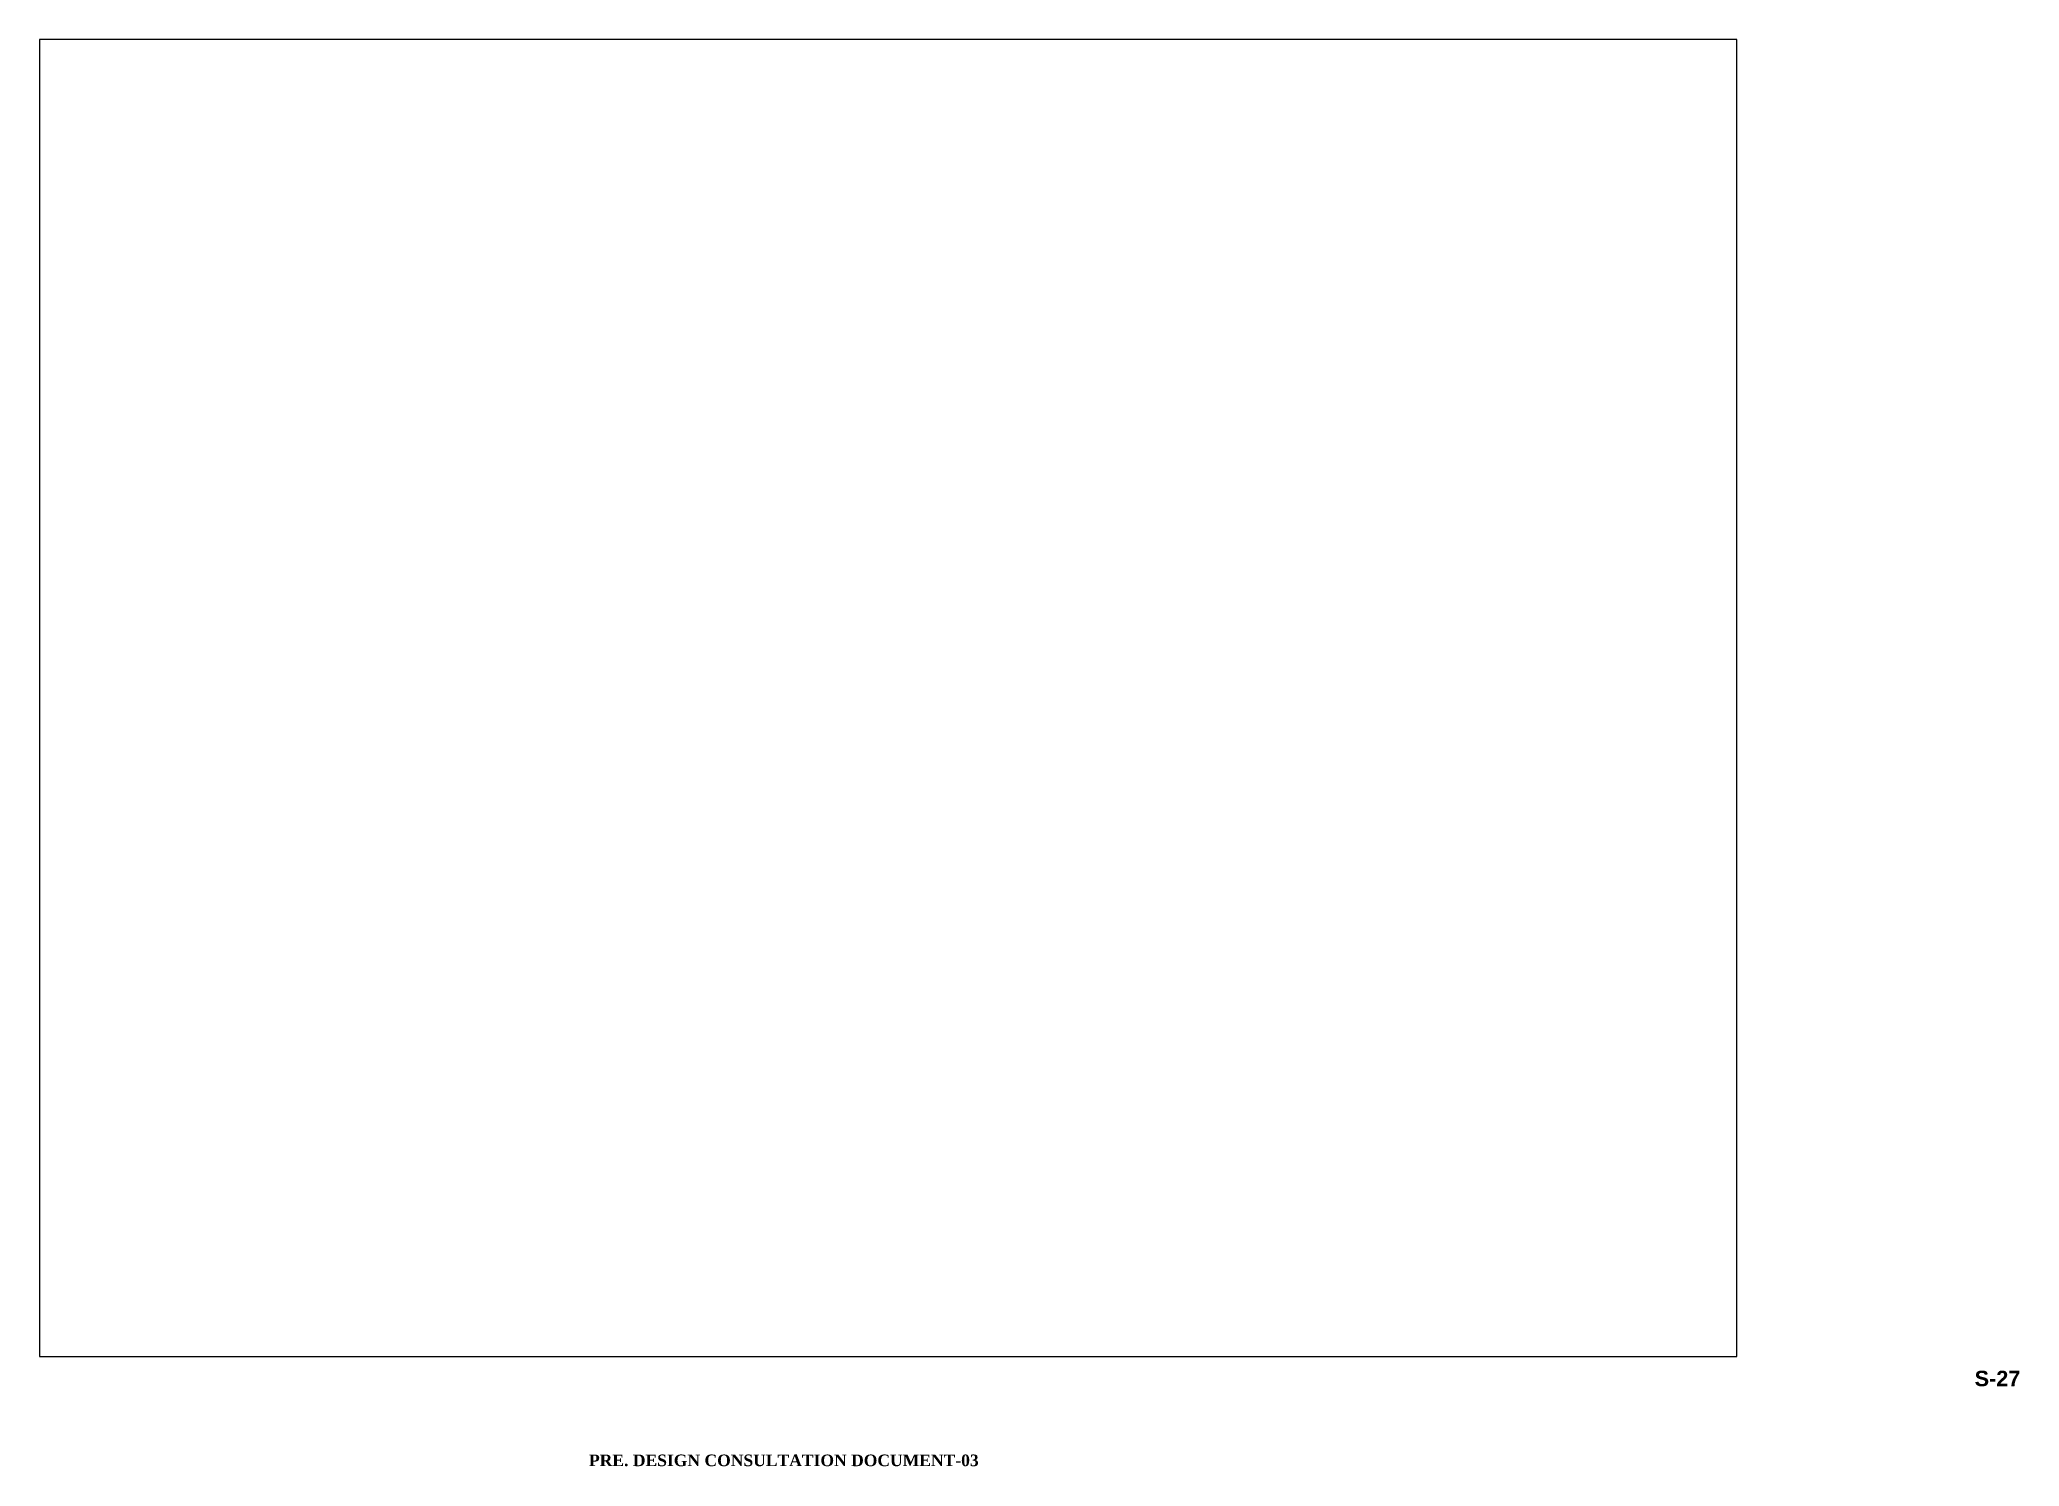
# Paper-space layout 'R3' of a CAD drawing. Header units: millimetres. Extents: x 935 to 1319, y -9 to 267.
import ezdxf

# ---------------------------------------------------------------- set-up
doc = ezdxf.new("R2010")
doc.units = ezdxf.units.MM
doc.header["$LTSCALE"] = 10
doc.linetypes.add('DASHED2', pattern=[0.375, 0.25, -0.125])
doc.layers.add('Fram_Text', color=152, linetype='Continuous', lineweight=20)
doc.layers.add('Text', color=7, linetype='Continuous')
doc.styles.get("Standard").update_dxf_attribs({"font": 'ARIALN.TTF'})
doc.styles.add('TNR', font='times.ttf')

psp = doc.layouts.new('R3')

# ---------------------------------------------------------------- texts
at = {"layer": 'Fram_Text', "color": 0, "linetype": 'DASHED2', "ltscale": 0.1, "insert": (1314.5, 9.09), "char_height": 3, "width": 6.9656, "attachment_point": 2}
psp.add_mtext('{\\fArial|b1|i0|c0|p34;S-27}', dxfattribs=at)
at = {"layer": 'Text', "linetype": 'Continuous', "insert": (1079.26, -8.3), "char_height": 2.25, "width": 79.8601, "attachment_point": 5, "style": 'TNR'}
psp.add_mtext('\\A1;{\\fRomantic|b1|i0|c2|p2;\\C7;PRE. DESIGN CONSULTATION DOCUMENT-03 }', dxfattribs=at)

# ---------------------------------------------------------------- viewports
at = {"layer": 'Defpoints', "ltscale": 10, "view_target_point": (-336364, 205204.17)}
psp.add_viewport(center=(1099.5, 139.44), size=(329, 255.1955), view_center_point=(405521.09, -202949.19), view_height=1976.6006, dxfattribs=at)

doc.saveas('drawing.dxf')
